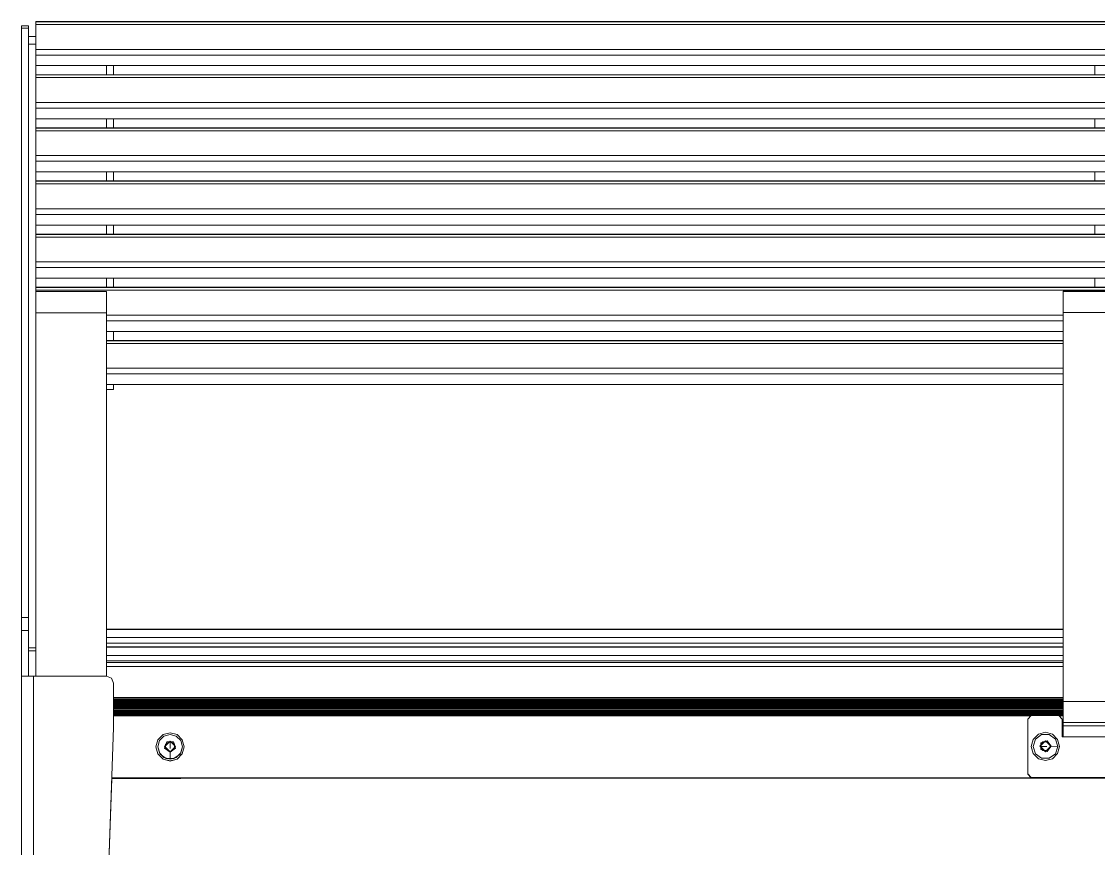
# Model space of a CAD drawing. Header units: millimetres. Extents: x 22162 to 28102, y 3160 to 7360.
# Drawn here: x 24506 to 25115, y 6221 to 6688 of the extents above; entities that cross this region are included whole.
import ezdxf

# ---------------------------------------------------------------- set-up
doc = ezdxf.new("R2010")
doc.units = ezdxf.units.MM
doc.header["$LTSCALE"] = 0.3
doc.layers.add('Visible', color=7, linetype='Continuous', lineweight=18)

msp = doc.modelspace()

# ---------------------------------------------------------------- linework, layer by layer
at = {"layer": 'Visible', "color": 0}
for p, q in [((24513.76, 6688.48), (26297.76, 6688.48)), ((26297.76, 6688.48), (24513.76, 6688.48)), ((26297.76, 6688.33), (24513.76, 6688.33)), ((24513.76, 6672.74), (24513.76, 6686.84)), ((26297.76, 6686.84), (24513.76, 6686.84)), ((24505.76, 6686.11), (24509.76, 6686.11)), ((24509.76, 6686.11), (24505.76, 6686.11)), ((24505.76, 6684.79), (24505.76, 6351.34)), ((24505.76, 6684.79), (24509.76, 6684.79)), ((24509.76, 6684.79), (24509.76, 6351.34)), ((24509.76, 6680.08), (24513.76, 6680.08)), ((24513.76, 6680.08), (24509.76, 6680.08)), ((24509.76, 6675.66), (24513.76, 6675.66)), ((26297.76, 6672.74), (24513.76, 6672.74)), ((24513.76, 6663.55), (24513.76, 6669.54)), ((26297.76, 6669.54), (24513.76, 6669.54)), ((26297.76, 6663.55), (24513.76, 6663.55)), ((24513.76, 6663.55), (24513.76, 6658.41)), ((24553.76, 6658.41), (24553.76, 6663.55)), ((24553.76, 6658.41), (24553.76, 6663.55)), ((24557.76, 6658.41), (24557.76, 6663.55)), ((25112.76, 6658.41), (25112.76, 6663.55)), ((24513.76, 6658.41), (26297.76, 6658.41)), ((26297.76, 6658.26), (24513.76, 6658.26)), ((24513.76, 6642.67), (24513.76, 6656.77)), ((26297.76, 6656.77), (24513.76, 6656.77)), ((25112.76, 6658.41), (24557.76, 6658.41)), ((26297.76, 6642.67), (24513.76, 6642.67)), ((24513.76, 6633.48), (24513.76, 6639.47)), ((26297.76, 6639.47), (24513.76, 6639.47)), ((26297.76, 6633.48), (24513.76, 6633.48)), ((24513.76, 6633.48), (24513.76, 6628.34)), ((24553.76, 6628.34), (24553.76, 6633.48)), ((24553.76, 6628.34), (24553.76, 6633.48)), ((24557.76, 6633.48), (24557.76, 6628.34)), ((25112.76, 6628.34), (25112.76, 6633.48)), ((24513.76, 6628.34), (26297.76, 6628.34)), ((26297.76, 6628.19), (24513.76, 6628.19)), ((24513.76, 6612.6), (24513.76, 6626.7)), ((26297.76, 6626.7), (24513.76, 6626.7)), ((25112.76, 6628.34), (24557.76, 6628.34)), ((26297.76, 6612.6), (24513.76, 6612.6)), ((24513.76, 6603.41), (24513.76, 6609.4)), ((26297.76, 6609.4), (24513.76, 6609.4)), ((26297.76, 6603.41), (24513.76, 6603.41)), ((24513.76, 6603.41), (24513.76, 6598.27)), ((24553.76, 6598.27), (24553.76, 6603.41)), ((24553.76, 6598.27), (24553.76, 6603.41)), ((24557.76, 6603.41), (24557.76, 6598.27)), ((25112.76, 6598.27), (25112.76, 6603.41)), ((24513.76, 6598.27), (26297.76, 6598.27)), ((26297.76, 6598.12), (24513.76, 6598.12)), ((24513.76, 6582.53), (24513.76, 6596.63)), ((26297.76, 6596.63), (24513.76, 6596.63)), ((25112.76, 6598.27), (24557.76, 6598.27)), ((26297.76, 6582.53), (24513.76, 6582.53)), ((24513.76, 6573.34), (24513.76, 6579.33)), ((26297.76, 6579.33), (24513.76, 6579.33)), ((26297.76, 6573.34), (24513.76, 6573.34)), ((24513.76, 6573.34), (24513.76, 6568.2)), ((24553.76, 6568.2), (24553.76, 6573.34)), ((24553.76, 6568.2), (24553.76, 6573.34)), ((24557.76, 6573.34), (24557.76, 6568.2)), ((25112.76, 6568.2), (25112.76, 6573.34)), ((24513.76, 6568.2), (26297.76, 6568.2)), ((26297.76, 6568.05), (24513.76, 6568.05)), ((24513.76, 6552.46), (24513.76, 6566.56)), ((26297.76, 6566.56), (24513.76, 6566.56)), ((25112.76, 6568.2), (24557.76, 6568.2)), ((26297.76, 6552.46), (24513.76, 6552.46)), ((24513.76, 6543.27), (24513.76, 6549.26)), ((26297.76, 6549.26), (24513.76, 6549.26)), ((26297.76, 6543.27), (24513.76, 6543.27)), ((24513.76, 6543.27), (24513.76, 6538.13)), ((24553.76, 6538.13), (24553.76, 6543.27)), ((24553.76, 6538.13), (24553.76, 6543.27)), ((24557.76, 6543.27), (24557.76, 6538.13)), ((25112.76, 6538.13), (25112.76, 6543.27)), ((24513.76, 6538.13), (26297.76, 6538.13)), ((26297.76, 6537.98), (24513.76, 6537.98)), ((24513.76, 6535.73), (24513.76, 6536.48)), ((26297.76, 6536.48), (24513.76, 6536.48)), ((24513.76, 6535.73), (24553.76, 6535.73)), ((24553.76, 6535.72), (24513.76, 6535.72)), ((25112.76, 6538.13), (24557.76, 6538.13)), ((25094.76, 6535.85), (25134.76, 6535.85)), ((25134.76, 6535.84), (25094.76, 6535.84)), ((24513.76, 6318.13), (24513.76, 6523.73)), ((24553.76, 6523.73), (24513.76, 6523.73)), ((24553.76, 6318.13), (24553.76, 6523.73)), ((25094.76, 6303.86), (25094.76, 6523.85)), ((25134.76, 6523.85), (25094.76, 6523.85)), ((25094.76, 6522.39), (24553.76, 6522.39)), ((25094.76, 6519.19), (24553.76, 6519.19)), ((25094.76, 6513.2), (24553.76, 6513.2)), ((24557.76, 6513.2), (24557.76, 6508.06)), ((24553.76, 6508.06), (25094.76, 6508.06)), ((25094.76, 6507.91), (24553.76, 6507.91)), ((25094.76, 6506.41), (24553.76, 6506.41)), ((25094.76, 6508.06), (24557.76, 6508.06)), ((25094.76, 6492.32), (24553.76, 6492.32)), ((25094.76, 6489.12), (24553.76, 6489.12)), ((24553.76, 6483.13), (24557.76, 6483.13)), ((25094.76, 6483.13), (24553.76, 6483.13)), ((24553.76, 6480.39), (24557.76, 6480.39)), ((24557.76, 6480.27), (24553.76, 6480.27)), ((24557.76, 6483.13), (24557.76, 6480.39)), ((24505.76, 6351.34), (24509.76, 6351.34)), ((24505.76, 6344.03), (24505.76, 6309.52)), ((24505.76, 6344.03), (24509.76, 6344.03)), ((24509.76, 6344.03), (24509.76, 6318.13)), ((25094.76, 6344.73), (24553.76, 6344.73)), ((24553.76, 6344.72), (25094.76, 6344.72)), ((25094.76, 6344.6), (24553.76, 6344.6)), ((25094.76, 6339.96), (24553.76, 6339.96)), ((24509.76, 6334.08), (24513.76, 6334.08)), ((25094.76, 6336.81), (24553.76, 6336.81)), ((24553.76, 6334.65), (25094.76, 6334.65)), ((25094.76, 6334.52), (24553.76, 6334.52)), ((24509.76, 6332.42), (24513.76, 6332.42)), ((25094.76, 6329.89), (24553.76, 6329.89)), ((25094.76, 6326.74), (24553.76, 6326.74)), ((25094.76, 6325.94), (24553.76, 6325.94)), ((24553.76, 6325.94), (25094.76, 6325.94)), ((25094.76, 6323.52), (24553.76, 6323.52)), ((24505.76, 5888.13), (24505.76, 6318.13)), ((24553.76, 6318.13), (24512.49, 6318.13)), ((24512.49, 6318.13), (24512.49, 5888.13)), ((24557.76, 6289.04), (24557.76, 6314.13)), ((24505.76, 6307.57), (24505.76, 6304.96)), ((25094.76, 6306.04), (24557.76, 6306.04)), ((25094.76, 6305.98), (24557.76, 6305.98)), ((25094.76, 6305.39), (24557.76, 6305.39)), ((25094.76, 6305.34), (24557.76, 6305.34)), ((25094.76, 6304.94), (24557.76, 6304.94)), ((25094.76, 6304.88), (24557.76, 6304.88)), ((25094.76, 6304.29), (24557.76, 6304.29)), ((25094.76, 6304.24), (24557.76, 6304.24)), ((25094.76, 6303.84), (24557.76, 6303.84)), ((25094.76, 6303.78), (24557.76, 6303.78)), ((25094.76, 6303.19), (24557.76, 6303.19)), ((25134.76, 6303.86), (25094.76, 6303.86)), ((24505.76, 6302.86), (24505.76, 6300.91)), ((25094.76, 6303.14), (24557.76, 6303.14)), ((25094.76, 6302.74), (24557.76, 6302.74)), ((25094.76, 6302.69), (24557.76, 6302.69)), ((25094.76, 6302.09), (24557.76, 6302.09)), ((25094.76, 6302.04), (24557.76, 6302.04)), ((25094.76, 6301.64), (24557.76, 6301.64)), ((25094.76, 6301.59), (24557.76, 6301.59)), ((25094.76, 6300.99), (24557.76, 6300.99)), ((25094.76, 6300.94), (24557.76, 6300.94)), ((25094.76, 6300.54), (24557.76, 6300.54)), ((25094.76, 6300.49), (24557.76, 6300.49)), ((25094.76, 6299.89), (24557.76, 6299.89)), ((25094.76, 6299.84), (24557.76, 6299.84)), ((25094.76, 6299.44), (24557.76, 6299.44)), ((25094.76, 6299.39), (24557.76, 6299.39)), ((25094.76, 6298.79), (24557.76, 6298.79)), ((25094.76, 6298.74), (24557.76, 6298.74)), ((25094.76, 6298.34), (24557.76, 6298.34)), ((25094.76, 6298.29), (24557.76, 6298.29)), ((25094.76, 6297.69), (24557.76, 6297.69)), ((25094.76, 6297.64), (24557.76, 6297.64)), ((25094.76, 6297.24), (24557.76, 6297.24)), ((25094.76, 6297.19), (24557.76, 6297.19)), ((24505.76, 6296.15), (24505.76, 6295.64)), ((25094.76, 6296.6), (24557.76, 6296.6)), ((25094.76, 6296.54), (24557.76, 6296.54)), ((25094.68, 6296.14), (24557.76, 6296.14)), ((25094.64, 6296.09), (24557.76, 6296.09)), ((25075.86, 6295.62), (24557.76, 6295.62)), ((25074.76, 6293.83), (25074.76, 6262.85)), ((25092.26, 6295.83), (25076.76, 6295.83)), ((25092.94, 6295.71), (25093.86, 6295.71)), ((25094.76, 6295.62), (25093.15, 6295.62)), ((25094.26, 6283.83), (25094.26, 6293.83)), ((25094.76, 6290.04), (25094.76, 6291.87)), ((25134.76, 6291.87), (25094.76, 6291.87)), ((24505.76, 6279.08), (24505.76, 6286.69)), ((24545.85, 5948.16), (24557.76, 6289.04)), ((25134.76, 6290.04), (25094.76, 6290.04)), ((24505.76, 6279.08), (24505.76, 6278.83)), ((24505.76, 6278.83), (24505.76, 6278.82)), ((24505.76, 6278.82), (24505.76, 6278.65)), ((24587.26, 6279.75), (24587.26, 6279.65)), ((24589.76, 6281.19), (24589.76, 6281.09)), ((24589.76, 6281.19), (24589.76, 6281.09)), ((24592.26, 6279.75), (24592.26, 6279.65)), ((25083.31, 6281.02), (25083.31, 6280.91)), ((25083.31, 6281.02), (25083.31, 6280.91)), ((25086.2, 6281.02), (25086.2, 6280.91)), ((25086.2, 6281.02), (25086.2, 6280.91)), ((25094.76, 6283.83), (25094.26, 6283.83)), ((25134.76, 6283.83), (25094.76, 6283.83)), ((24581.76, 6278.16), (24581.76, 6278.13)), ((24582.76, 6278.19), (24582.76, 6278.16)), ((24596.76, 6278.19), (24596.76, 6278.16)), ((24597.76, 6278.16), (24597.76, 6278.13)), ((25081.87, 6278.52), (25081.87, 6278.52)), ((25087.64, 6278.52), (25087.64, 6278.52)), ((25091.76, 6278.4), (25091.76, 6278.37)), ((25092.76, 6278.37), (25092.76, 6278.34)), ((24505.76, 6270.03), (24505.76, 6270.01)), ((24505.76, 6270.01), (24505.76, 6248.09)), ((24556.76, 6260.64), (26254.75, 6260.64)), ((25074.76, 6262.85), (25074.76, 6262.64)), ((25152.76, 6260.85), (25076.76, 6260.85)), ((25076.76, 6260.64), (25076.76, 6260.85)), ((25152.76, 6260.64), (25076.76, 6260.64)), ((24556.75, 6260.22), (24545.85, 5948.16)), ((24556.75, 6260.24), (24595.76, 6260.24)), ((24556.75, 6260.22), (24595.76, 6260.22)), ((24556.76, 6260.43), (26254.75, 6260.43)), ((24595.76, 6260.24), (24595.76, 6260.43)), ((24596.97, 6260.41), (26214.54, 6260.41))]:
    msp.add_line(p, q, dxfattribs=at)
for points in [[(24513.76, 6688.33), (24513.76, 6688.48)], [(24513.76, 6688.48), (24513.76, 6686.84)], [(24513.76, 6688.48), (24513.76, 6688.48)], [(24513.76, 6688.48), (24513.76, 6688.48)], [(24505.76, 6686.11), (24505.76, 6684.79)], [(24509.76, 6686.11), (24509.76, 6684.79)], [(24513.76, 6672.74), (24513.76, 6669.54)], [(24513.76, 6658.26), (24513.76, 6658.41)], [(24513.76, 6658.41), (24513.76, 6656.77)], [(24513.76, 6642.67), (24513.76, 6639.47)], [(24513.76, 6628.19), (24513.76, 6628.34)], [(24513.76, 6628.34), (24513.76, 6626.7)], [(24513.76, 6612.6), (24513.76, 6609.4)], [(24513.76, 6598.12), (24513.76, 6598.27)], [(24513.76, 6598.27), (24513.76, 6596.63)], [(24513.76, 6582.53), (24513.76, 6579.33)], [(24513.76, 6568.05), (24513.76, 6568.2)], [(24513.76, 6568.2), (24513.76, 6566.56)], [(24513.76, 6552.46), (24513.76, 6549.26)], [(24513.76, 6537.98), (24513.76, 6538.13)], [(24513.76, 6538.13), (24513.76, 6536.48)], [(24513.76, 6535.72), (24513.76, 6535.73)], [(24513.76, 6535.73), (24513.76, 6534.11), (24513.76, 6529.72), (24513.76, 6523.73)], [(24553.76, 6535.72), (24553.76, 6535.73)], [(24553.76, 6535.73), (24553.76, 6534.11), (24553.76, 6529.72), (24553.76, 6523.73)], [(25094.76, 6535.84), (25094.76, 6535.85)], [(25094.76, 6535.85), (25094.76, 6534.22), (25094.76, 6529.84), (25094.76, 6523.85)], [(24513.76, 6482.7), (24513.76, 6482.7)], [(24557.76, 6480.39), (24557.76, 6480.27)], [(24557.76, 6480.27), (24557.76, 6480.39)], [(24505.76, 6351.34), (24505.76, 6346.81), (24505.76, 6344.03)], [(24509.76, 6351.34), (24509.76, 6346.81), (24509.76, 6344.03)], [(24505.76, 6318.13), (24507.73, 6318.13)], [(24512.49, 6318.13), (24507.73, 6318.13)], [(24557.76, 6314.13), (24556.58, 6316.96), (24553.76, 6318.13)], [(24505.76, 6307.57), (24505.76, 6307.59)], [(25094.76, 6303.86), (25094.76, 6297.99), (25094.76, 6293.63), (25094.76, 6291.87)], [(25076.76, 6295.83), (25074.76, 6293.83)], [(25094.26, 6293.83), (25092.26, 6295.83)], [(25094.76, 6296.27), (25093.86, 6295.71)], [(24589.76, 6286.16), (24585.76, 6285.09), (24582.83, 6282.16), (24581.76, 6278.16)], [(24589.76, 6285.19), (24586.26, 6284.25), (24583.69, 6281.69), (24582.76, 6278.19)], [(24597.76, 6278.16), (24596.68, 6282.16), (24593.76, 6285.09), (24589.76, 6286.16)], [(24596.76, 6278.19), (24595.82, 6281.69), (24593.26, 6284.25), (24589.76, 6285.19)], [(25092.76, 6278.37), (25091.68, 6282.37), (25088.76, 6285.3), (25084.76, 6286.37), (25080.76, 6285.3), (25077.83, 6282.37), (25076.76, 6278.37)], [(25091.76, 6278.4), (25090.42, 6282.51), (25086.92, 6285.05), (25082.59, 6285.05), (25079.09, 6282.51), (25077.76, 6278.4)], [(25094.76, 6290.04), (25094.76, 6288.14), (25094.76, 6283.83)], [(24589.76, 6275.21), (24586.66, 6278.31), (24589.76, 6281.41), (24592.86, 6278.31), (24589.76, 6275.21)], [(24589.76, 6275.07), (24586.67, 6277.31), (24587.85, 6280.94), (24591.66, 6280.94), (24592.84, 6277.31), (24589.76, 6275.07)], [(24589.76, 6281.34), (24586.73, 6278.31), (24589.76, 6275.28), (24592.79, 6278.31), (24589.76, 6281.34)], [(24589.76, 6281.19), (24587.26, 6279.75)], [(24587.26, 6279.65), (24589.76, 6281.09)], [(24587.26, 6279.75), (24587.26, 6279.75)], [(24587.26, 6276.87), (24587.26, 6279.75)], [(24587.26, 6279.65), (24587.26, 6279.64)], [(24587.26, 6276.87), (24587.26, 6279.64)], [(24589.76, 6281.19), (24589.76, 6281.34)], [(24589.76, 6281.19), (24589.76, 6281.19)], [(24592.26, 6279.75), (24589.76, 6281.19)], [(24589.76, 6281.19), (24589.76, 6281.19)], [(24589.76, 6281.09), (24589.76, 6281.09)], [(24589.76, 6281.09), (24589.76, 6281.09)], [(24589.76, 6281.09), (24592.26, 6279.65)], [(24589.76, 6279.06), (24589.76, 6281.09)], [(24589.76, 6279.06), (24589.76, 6277.27), (24589.76, 6279.06)], [(24592.26, 6276.87), (24592.26, 6279.75)], [(24592.26, 6279.75), (24592.26, 6279.75)], [(24592.26, 6279.64), (24592.26, 6279.65)], [(24592.26, 6276.87), (24592.26, 6279.64)], [(25087.86, 6278.52), (25084.76, 6275.42), (25081.66, 6278.52), (25084.76, 6281.62), (25087.86, 6278.52)], [(25081.73, 6278.52), (25084.76, 6275.49), (25087.79, 6278.52), (25084.76, 6281.55), (25081.73, 6278.52)], [(25083.31, 6281.02), (25081.87, 6278.52)], [(25081.9, 6278.47), (25083.31, 6280.91)], [(25088, 6278.52), (25085.76, 6275.44), (25082.13, 6276.61), (25082.13, 6280.43), (25085.76, 6281.61), (25088, 6278.52)], [(25086.2, 6281.02), (25083.31, 6281.02)], [(25083.31, 6281.02), (25083.31, 6281.02)], [(25083.31, 6280.91), (25083.31, 6280.91)], [(25086.2, 6280.91), (25083.31, 6280.91)], [(25087.64, 6278.52), (25086.2, 6281.02)], [(25086.2, 6281.02), (25086.2, 6281.02)], [(25086.2, 6280.91), (25087.54, 6278.59)], [(25086.2, 6280.91), (25086.2, 6280.91)], [(24581.76, 6278.16), (24582.83, 6274.17), (24585.76, 6271.24), (24589.76, 6270.17), (24593.76, 6271.24), (24596.68, 6274.17), (24597.76, 6278.16)], [(24581.76, 6278.15), (24581.76, 6278.13)], [(24581.76, 6278.13), (24582.83, 6274.13), (24585.76, 6271.2), (24589.76, 6270.13), (24593.76, 6271.2), (24596.68, 6274.13), (24597.76, 6278.13)], [(24582.76, 6278.19), (24583.69, 6274.69), (24586.26, 6272.13), (24589.76, 6271.2)], [(24582.76, 6278.18), (24582.76, 6278.16)], [(24582.76, 6278.16), (24584.09, 6274.05), (24587.59, 6271.51), (24591.92, 6271.51), (24595.42, 6274.05), (24596.76, 6278.16)], [(24587.26, 6276.87), (24587.26, 6276.87)], [(24587.26, 6276.87), (24589.76, 6275.43)], [(24589.76, 6271.2), (24593.26, 6272.13), (24595.82, 6274.69), (24596.76, 6278.19)], [(24589.76, 6275.43), (24592.26, 6276.87)], [(24589.76, 6275.43), (24589.76, 6275.43)], [(24589.76, 6275.21), (24589.76, 6275.07)], [(24589.76, 6275.07), (24589.76, 6271.2)], [(24592.26, 6276.87), (24592.26, 6276.87)], [(24596.76, 6278.16), (24596.76, 6278.18)], [(24597.76, 6278.13), (24597.76, 6278.15)], [(25076.76, 6278.37), (25076.76, 6278.34)], [(25076.76, 6278.37), (25077.83, 6274.37), (25080.76, 6271.45), (25084.76, 6270.38), (25088.76, 6271.45), (25091.68, 6274.37), (25092.76, 6278.37)], [(25076.76, 6278.35), (25076.76, 6278.34)], [(25076.76, 6278.34), (25077.83, 6274.34), (25080.76, 6271.41), (25084.76, 6270.34), (25088.76, 6271.41), (25091.68, 6274.34), (25092.76, 6278.34)], [(25077.76, 6278.4), (25079.09, 6274.29), (25082.59, 6271.75), (25086.92, 6271.75), (25090.42, 6274.29), (25091.76, 6278.4)], [(25077.76, 6278.4), (25077.76, 6278.37)], [(25077.76, 6278.39), (25077.76, 6278.37)], [(25077.76, 6278.37), (25079.09, 6274.26), (25082.59, 6271.72), (25086.92, 6271.72), (25090.42, 6274.26), (25091.76, 6278.37)], [(25081.87, 6278.52), (25081.73, 6278.52)], [(25081.87, 6278.52), (25081.87, 6278.52)], [(25081.87, 6278.52), (25083.31, 6276.02)], [(25081.87, 6278.52), (25081.87, 6278.52)], [(25083.86, 6278.37), (25081.93, 6278.41)], [(25083.31, 6276.02), (25083.31, 6276.02)], [(25086.2, 6276.02), (25083.31, 6276.02)], [(25083.86, 6278.37), (25085.65, 6278.37), (25083.86, 6278.37)], [(25086.2, 6276.02), (25087.64, 6278.52)], [(25086.2, 6276.02), (25086.2, 6276.02)], [(25087.64, 6278.52), (25087.64, 6278.52)], [(25087.86, 6278.52), (25088, 6278.52)], [(25088, 6278.52), (25091.76, 6278.4)], [(25091.76, 6278.37), (25091.76, 6278.39)], [(25092.76, 6278.34), (25092.76, 6278.35)], [(25074.76, 6262.85), (25076.76, 6260.85)], [(25074.76, 6262.64), (25076.76, 6260.64)], [(24595.76, 6260.22), (24597.03, 6260.43)], [(24595.76, 6260.24), (24596.97, 6260.43)], [(24505.76, 6236.53), (24505.76, 6236.51)]]:
    msp.add_lwpolyline(points, dxfattribs=at)

doc.saveas('drawing.dxf')
